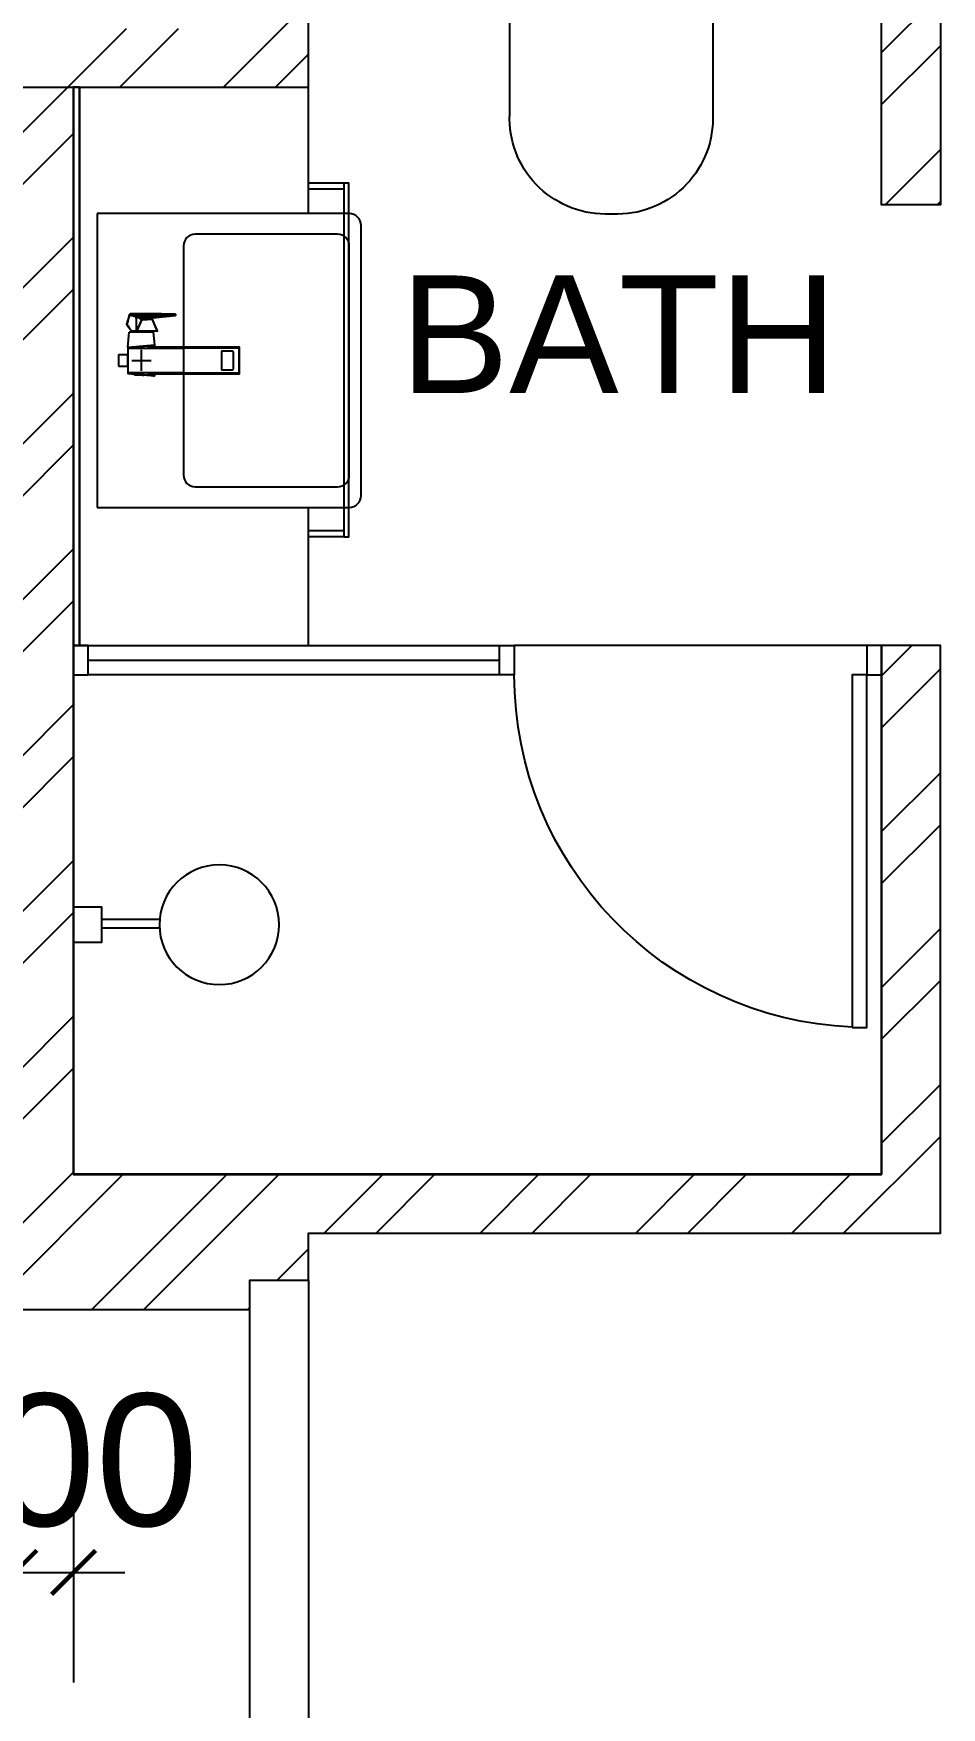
# Model space of a CAD drawing. Header units: millimetres. Extents: x 0 to 70486, y 148 to 42536.
# Drawn here: x 59156 to 60701, y 15960 to 18809 of the extents above; entities that cross this region are included whole.
import ezdxf
from ezdxf.enums import TextEntityAlignment as Align

# ---------------------------------------------------------------- set-up
doc = ezdxf.new("R2010")
doc.units = ezdxf.units.MM
doc.layers.get('Defpoints').update_dxf_attribs({"color": 8})
for name, color, linetype in [('Default', 8, 'Continuous'), ('Dry Wall', 8, 'Continuous'), ('GBP Dim', 8, 'Continuous'), ('GBP Text 200', 8, 'Continuous'), ('hatch', 8, 'Continuous'), ('LP-Furn built-in', 8, 'Continuous'), ('LP-Sanitary', 8, 'Continuous'), ('WALL-NEW', 8, 'Continuous'), ('zzz-room mix', 8, 'Continuous')]:
    doc.layers.add(name, color=color, linetype=linetype)
doc.layers.add('LP-Nonplot', color=8, linetype='Continuous', plot=False)
doc.styles.add('BH', font='arial.ttf')
doc.dimstyles.new('200 GBP', dxfattribs={"dimscale": 1.5, "dimtxt": 150, "dimasz": 50, "dimexe": 125, "dimexo": 50, "dimgap": 50, "dimtad": 1, "dimdec": 0, "dimzin": 0, "dimdsep": 46, "dimtxsty": 'BH', "dimblk": 'ARCHTICK', "dimcen": 0.09, "dimdle": 125, "dimclrd": 9, "dimclre": 9, "dimclrt": 1, "dimadec": 0, "dimazin": 0, "dimtfac": 1, "dimtdec": 0, "dimtix": 1, "dimtmove": 2, "dimatfit": 3, "dimldrblk": 'ARCHTICK', "dimfxl": 300, "dimfxlon": 1, "dimtolj": 1, "dimtzin": 0, "dimarcsym": 0})

# ---------------------------------------------------------------- blocks, each defined once
blk = doc.blocks.new('SEANNOT_GROUP2')
at = {"layer": 'Default'}
blk.add_line((81.5, 351.1), (81.5, 317.9), dxfattribs=at)
blk = doc.blocks.new('SEANNOT_GROUP3')
at = {"layer": 'Default'}
blk.add_line((99.8, 335.2), (63.8, 335.2), dxfattribs=at)
blk = doc.blocks.new('ghtfdgd')
at = {"layer": 'LP-Sanitary'}
for p, q in [((79230.7, -114993.6), (79230.7, -114979.6)), ((79231.2, -114979.1), (79250.2, -114979.1)), ((79250.7, -114979.6), (79250.7, -114993.6)), ((79214.2, -115039.6), (79218.2, -114994.6)), ((79215.7, -115019.1), (79215.7, -115005.6)), ((79215.7, -115005.6), (79217.2, -115005.6)), ((79220.2, -114994.6), (79217.1, -115027.9)), ((79220.2, -114994.6), (79218.2, -114994.6)), ((79218.9, -115183.4), (79220.2, -114994.6)), ((79261.1, -114994.6), (79220.2, -114994.6)), ((79250.2, -114994.1), (79231.2, -114994.1)), ((79238.9, -114994.1), (79238.9, -114994.6)), ((79242.4, -114994.6), (79242.4, -114994.1)), ((79263.2, -114994.6), (79261.1, -114994.6)), ((79261.1, -114994.6), (79262.4, -115183.4)), ((79264.2, -115027.9), (79261.1, -114994.6)), ((79263.2, -114994.6), (79288.7, -114996.6)), ((79263.2, -114994.6), (79267.1, -115039.6)), ((79288.7, -115037.7), (79288.7, -114996.6)), ((79290.7, -115009.4), (79290.7, -115000.9)), ((79290.7, -115009.6), (79290.7, -115009.4)), ((79290.7, -115010.3), (79290.7, -115009.6)), ((79290.7, -115044.4), (79290.7, -115010.3)), ((79290.9, -115010.4), (79310.4, -115018.6)), ((79290.9, -115010.4), (79290.9, -115044.5)), ((79310.7, -115017.8), (79291, -115009.5)), ((79291, -115009.5), (79291, -115009.5)), ((79291, -115009.5), (79291, -115009.5)), ((79310.7, -115017.8), (79314.8, -115009.2)), ((79315.2, -115010.7), (79313.6, -115020.4)), ((79315.2, -115010.7), (79317.3, -115050.4)), ((79318, -115050.2), (79316, -115010.5)), ((79317.3, -115002.9), (79318.9, -114997.5)), ((79319.4, -115044.7), (79317.3, -115002.9)), ((79318.7, -114997.4), (79318.9, -114997.5)), ((79319.3, -114997.6), (79318.9, -114997.4)), ((79318.9, -114997.5), (79319.4, -114997.7)), ((79319.4, -114997.7), (79319.4, -115044.7)), ((79319.8, -115045.3), (79319.8, -114998.3)), ((79217.1, -115027.9), (79214.2, -115039.6)), ((79217.1, -115039.6), (79214.2, -115039.6)), ((79217.5, -115184.4), (79217.1, -115027.9)), ((79264.2, -115027.9), (79263.8, -115184.4)), ((79264.2, -115027.9), (79267.1, -115039.6)), ((79267.1, -115039.6), (79264.2, -115039.6)), ((79288.7, -115037.7), (79267.1, -115039.6)), ((79290.9, -115044.5), (79310.4, -115036.3)), ((79291, -115044.9), (79310.7, -115036.6)), ((79310.4, -115018.6), (79310.5, -115018.7)), ((79310.4, -115036.3), (79310.5, -115036.2)), ((79310.5, -115018.7), (79310.5, -115027.4)), ((79310.5, -115036.2), (79310.5, -115027.4)), ((79313.5, -115028.9), (79313.5, -115020.8)), ((79313.5, -115020.8), (79317.3, -115050.9)), ((79313.5, -115028.9), (79313.5, -115036.9)), ((79313.5, -115036.9), (79317.3, -115075.5)), ((79313.5, -115037), (79317.3, -115075.5)), ((79313.6, -115020.5), (79313.6, -115020.4)), ((79317.3, -115050.5), (79313.6, -115020.5)), ((79290.7, -115044.7), (79290.7, -115044.4)), ((79317.3, -115050.4), (79317.3, -115050.5)), ((79317.3, -115051.4), (79317.3, -115063.3)), ((79317.3, -115075.1), (79317.3, -115063.3)), ((79317.7, -115051.6), (79318.9, -115052.3)), ((79317.7, -115063.5), (79317.7, -115051.6)), ((79317.7, -115063.5), (79317.7, -115075.4)), ((79319.4, -115051), (79318, -115050.2)), ((79318.9, -115074.8), (79318.9, -115052.3)), ((79319.4, -115044.7), (79319.4, -115051)), ((79319.8, -115051.6), (79319.8, -115045.3)), ((79319.8, -115051.9), (79319.8, -115051.6)), ((79319.8, -115051.9), (79319.8, -115074.4)), ((79317.7, -115075.4), (79318.9, -115074.8)), ((79318, -115076), (79319.3, -115075.3)), ((79319.8, -115074.4), (79319.8, -115074.6)), ((79225, -115154.8), (79225, -115173.1)), ((79255.3, -115153.8), (79226, -115153.8)), ((79255.3, -115154), (79226, -115154)), ((79226, -115174.1), (79255.3, -115174.1)), ((79256.3, -115173.1), (79256.3, -115154.8)), ((79218.9, -115183.4), (79217.5, -115184.4)), ((79217.5, -115184.4), (79263.8, -115184.4)), ((79262.4, -115183.4), (79218.9, -115183.4)), ((79262.4, -115183.4), (79263.8, -115184.4))]:
    blk.add_line(p, q, dxfattribs=at)
for centre, radius, start, end in [((79231.2, -114979.6), 0.5, 90, 180), ((79250.2, -114979.6), 0.5, 0, 90), ((79231.2, -114993.6), 0.5, 180, 270), ((79250.2, -114993.6), 0.5, 270, 0), ((79280.3, -115017.1), 20, 56.8024, 65.1654), ((79290.9, -115000.9), 0.2, 127.8526, 180), ((79511, -115282.7), 357.7, 125.8498, 127.9825), ((79530.3, -115308.3), 389.7, 125.9264, 127.8836), ((79234, -109870), 5139.5, 270.6358, 270.8997), ((79227.2, -108854.2), 6155.7, 270.59451, 270.81562), ((79288.3, -115009.7), 2.67, 3.1953, 9.3367), ((79301.7, -114992.9), 0.28, 69.6864, 135.2011), ((79314, -115009.4), 0.822, 12.8215, 37.3786), ((79314.7, -115011.5), 2.53, 77.4972, 90.7881), ((79315.1, -115009.5), 0.509, 38.0096, 78.4052), ((84763.2, -116562.2), 5664.7, 164.0221, 164.0885), ((79313.8, -115010.5), 2.18, 358.6743, 36.2852), ((79318.5, -114997.9), 0.689, 55.9542, 80.1325), ((79319, -114998.3), 0.8, 0.0065, 61.4767), ((79240.7, -115019.1), 25, 180, 185.7425), ((79280.3, -115017.1), 20, 294.8346, 301.6128), ((79319.7, -114996.5), 23.1, 247.1252, 247.4995), ((79339.3, -115104.4), 73.6, 112.7571, 112.8748), ((79312.3, -115020.9), 1.23, 6.0946, 11.5159), ((79308.7, -115037.4), 4.84, 5.245, 7.1928), ((79310.7, -115037.3), 2.83, 5.6454, 8.8147), ((79290.9, -115044.7), 0.2, 180.014, 293.047), ((79317.8, -115050.7), 0.54, 62.2217, 149.6873), ((79305.3, -115051.3), 11.9, 359.6229, 2.1624), ((79315.7, -115050), 2.38, 342.3129, 353.972), ((79317.3, -115050.2), 0.738, 359.2113, 2.9985), ((79319.1, -115051.6), 0.688, 1.5121, 63.734), ((79313.2, -115075.2), 4.12, 356.1198, 1.3814), ((79317.8, -115075.5), 0.494, 177.6992, 295.8531), ((79318.6, -115075.3), 0.938, 181.0891, 220.2205), ((79319, -115074.6), 0.786, 294.1963, 0.4917)]:
    blk.add_arc(centre, radius, start, end, dxfattribs=at)
for centre, major_axis, ratio, start_param, end_param in [((79290.9, -115000.9), (0.2, 0), 0.870233, 1.308042, 3.141593), ((79290.9, -115009.4), (0.2, 0), 0.870251, 1.333095, 3.141593), ((79290.9, -115010.3), (0.2, 0), 0.5, 3.141593, 4.712389), ((79290.9, -115000.9), (0.123, -0.158), 0.834595, 2.099205, 3.141593), ((79290.9, -115000.9), (0.123, -0.158), 0.834595, 3.141593, 3.165459), ((79290.9, -115010), (0.077, 0.836), 0.04975, 4.217846, 5.325586), ((79301.6, -114992.9), (0.117, -0.162), 0.844851, 2.109561, 3.167674), ((79315.1, -115009.6), (0.173, 0.708), 0.018166, 0.444134, 0.918054), ((79315.3, -115009.6), (0.412, 0.321), 0.549065, 0.513637, 1.195391), ((79315.7, -115010.9), (-0.499, -0.026), 0.868619, 4.118709, 5.82428), ((79316.8, -115003.6), (0.961, -0.275), 0.902908, 1.271288, 1.565184), ((79318.4, -114998), (-0.211, -0.772), 0.117484, 2.694436, 3.141054), ((79318.5, -114998.1), (-0.382, -0.703), 0.237912, 2.705017, 3.14394), ((79319, -114998.3), (-0.382, -0.703), 0.237912, 2.705017, 3.141091), ((79319, -114998.3), (-0.8, 0), 0.876594, 3.141494, 4.164132), ((79310.4, -115018.2), (-0.311, -0.737), 0.21898, 1.092037, 2.210933), ((79310.4, -115035.9), (-0.311, 0.737), 0.21898, 2.049556, 3.141593), ((79310.5, -115018.3), (-0.309, -0.738), 0.217421, 1.09135, 2.210755), ((79310.5, -115035.8), (-0.309, 0.738), 0.217421, 2.050243, 3.169648), ((79310.4, -115035.9), (-0.311, 0.737), 0.21898, 3.141593, 3.168451), ((79314.3, -115020.6), (-0.782, -0.167), 0.921627, 5.682069, 6.099643), ((79314.3, -115020.8), (-0.794, -0.099), 0.898005, 5.760928, 6.175764), ((79314.3, -115036.7), (0.793, 0.106), 0.789486, 3.026004, 3.133916), ((79314.3, -115036.9), (0.796, 0.077), 0.827125, 3.057559, 3.141593), ((79290.9, -115044.4), (0.2, 0), 0.5, 3.141593, 4.712389), ((79290.9, -115044.1), (-0.077, 0.836), 0.04975, 2.065339, 3.17308), ((79317.8, -115050.6), (-0.5, -0.016), 0.857677, 4.139605, 5.842177), ((79317.8, -115050.9), (-0.5, -0.02), 0.273668, 4.356492, 6.23412), ((79317.8, -115063.3), (-0.5, 0), 0.5, 0.054498, 1.448623), ((79319, -115045.3), (-0.8, 0), 0.876594, 3.141494, 4.164132), ((79317.8, -115075.5), (-0.494, 0.079), 0.969108, 0.192451, 2.070079), ((79226, -115154.8), (-1, 0), 0.992546, 4.712389, 6.283185), ((79226, -115154.9), (1, 0), 0.890286, 1.570796, 3.141593), ((79226, -115173.1), (1, 0), 0.992546, 3.141593, 4.712389), ((79255.3, -115154.8), (-1, 0), 0.992546, 3.141593, 4.712389), ((79255.3, -115154.9), (1, 0), 0.890286, 0, 1.570796), ((79255.3, -115173.1), (1, 0), 0.992546, 4.712389, 6.283185)]:
    blk.add_ellipse(centre, major_axis=major_axis, ratio=ratio, start_param=start_param, end_param=end_param, dxfattribs=at)
for points, knots in [([(79291, -115009.5), (79291, -115009.5), (79290.9, -115009.5), (79290.8, -115009.6), (79290.7, -115009.6), (79290.7, -115009.6)], [0, 0, 0, 0, 0.5, 0.5, 1, 1, 1, 1]), ([(79291, -115000.7), (79291, -115000.8), (79291, -115000.8), (79291, -115000.9), (79291, -115001.2), (79291, -115001.4), (79291, -115001.7), (79291, -115002.7), (79291, -115003.8), (79291, -115004.8), (79291, -115006.3), (79291, -115007.8), (79291, -115009.2)], [0, 0, 0, 0, 0.02306, 0.02306, 0.02306, 0.115301, 0.115301, 0.115301, 0.484264, 0.484264, 0.484264, 1, 1, 1, 1]), ([(79301.6, -114992.7), (79301.9, -114992.8), (79302.2, -114992.9), (79302.5, -114993), (79305, -114993.6), (79307.5, -114994.3), (79310.1, -114995), (79312.9, -114995.8), (79315.8, -114996.6), (79318.7, -114997.4)], [0, 0, 0, 0, 0.051688, 0.051688, 0.051688, 0.494848, 0.494848, 0.494848, 1, 1, 1, 1]), ([(79314.8, -115009.2), (79314.8, -115009.2), (79314.9, -115009.2), (79314.9, -115009.2), (79315, -115009.2), (79315, -115009.2), (79315.1, -115009.2), (79315.2, -115009.2)], [0, 0, 0, 0, 0.25, 0.25, 0.5, 0.5, 1, 1, 1, 1]), ([(79317.1, -115002.7), (79317, -115003), (79316.9, -115003.3), (79316.8, -115003.6), (79316.5, -115004.7), (79316.2, -115005.8), (79315.9, -115006.9), (79315.7, -115007.6), (79315.4, -115008.3), (79315.2, -115009)], [0, 0, 0, 0, 0.131954, 0.131954, 0.131954, 0.659772, 0.659772, 0.659772, 1, 1, 1, 1]), ([(79315.2, -115009.2), (79315.2, -115009.2), (79315.2, -115009.2), (79315.2, -115009.2), (79315.2, -115009.2), (79315.2, -115009.2)], [0, 0, 0, 0, 0.5, 0.5, 1, 1, 1, 1]), ([(79315.2, -115009.2), (79315.3, -115009.3), (79315.3, -115009.4), (79315.3, -115009.5), (79315.3, -115009.6), (79315.3, -115009.8), (79315.3, -115009.8), (79315.3, -115009.9), (79315.3, -115010), (79315.2, -115010.2), (79315.2, -115010.3), (79315.2, -115010.5), (79315.2, -115010.6), (79315.2, -115010.7)], [0, 0, 0, 0, 0.125, 0.125, 0.25, 0.25, 0.375, 0.375, 0.5, 0.5, 0.75, 0.75, 1, 1, 1, 1]), ([(79318.7, -114997.4), (79318.6, -114997.5), (79318.6, -114997.7), (79318.5, -114997.9), (79318.2, -114999), (79317.9, -115000.1), (79317.5, -115001.2), (79317.4, -115001.7), (79317.2, -115002.2), (79317.1, -115002.7)], [0, 0, 0, 0, 0.095324, 0.095324, 0.095324, 0.707603, 0.707603, 0.707603, 1, 1, 1, 1]), ([(79310.5, -115018.7), (79310.9, -115018.8), (79311.2, -115019), (79311.9, -115019.4), (79312.2, -115019.7), (79312.8, -115020.1), (79313, -115020.3), (79313.4, -115020.5), (79313.5, -115020.5), (79313.5, -115020.7)], [0, 0, 0, 0, 0.25, 0.25, 0.5, 0.5, 0.75, 0.75, 1, 1, 1, 1]), ([(79310.5, -115036.2), (79310.9, -115036.1), (79311.2, -115035.9), (79311.9, -115035.6), (79312.2, -115035.5), (79312.8, -115035.6), (79313, -115035.7), (79313.4, -115036.2), (79313.5, -115036.5), (79313.5, -115036.8)], [0, 0, 0, 0, 0.25, 0.25, 0.5, 0.5, 0.75, 0.75, 1, 1, 1, 1]), ([(79313.6, -115020.4), (79313.5, -115020.2), (79313.5, -115020), (79313.3, -115019.6), (79313.2, -115019.3), (79312.7, -115018.8), (79312.3, -115018.6), (79311.6, -115018.2), (79311.2, -115018), (79310.8, -115017.9)], [0, 0, 0, 0, 0.25, 0.25, 0.5, 0.5, 0.75, 0.75, 1, 1, 1, 1]), ([(79310.8, -115036.5), (79311, -115036.5), (79311.3, -115036.3), (79311.8, -115036.2), (79312.2, -115036.1), (79312.5, -115036), (79312.8, -115036), (79313, -115036), (79313.1, -115036.1), (79313.2, -115036.2), (79313.4, -115036.3), (79313.5, -115036.6), (79313.5, -115036.7), (79313.5, -115036.8)], [0, 0, 0, 0, 0.124812, 0.2213171, 0.3092796, 0.3899271, 0.4711589, 0.5451559, 0.6166529, 0.6889172, 0.7974179, 0.8896188, 0.9816515, 0.9816515, 0.9816515, 0.9816515]), ([(79317.3, -115050.5), (79317.3, -115050.5), (79317.3, -115050.5), (79317.3, -115050.6), (79317.3, -115050.6), (79317.3, -115050.7), (79317.3, -115050.8), (79317.3, -115050.9)], [0, 0, 0, 0, 0.25, 0.25, 0.5, 0.5, 1, 1, 1, 1]), ([(79317.3, -115051.4), (79317.3, -115051.5), (79317.3, -115051.5), (79317.5, -115051.6), (79317.6, -115051.6), (79317.7, -115051.6)], [0, 0, 0, 0, 0.5, 0.5, 1, 1, 1, 1]), ([(79317.7, -115051.6), (79317.7, -115051.6), (79317.7, -115051.5), (79317.8, -115051.4), (79317.8, -115051.3), (79317.8, -115051.1), (79317.8, -115051), (79317.9, -115050.9), (79317.9, -115050.8), (79317.9, -115050.7)], [0, 0, 0, 0, 0.25, 0.25, 0.5, 0.5, 0.75, 0.75, 1, 1, 1, 1]), ([(79319.4, -115051), (79319.4, -115051), (79319.4, -115051), (79319.4, -115051), (79319.4, -115051), (79319.4, -115051), (79319.4, -115051), (79319.4, -115051.1), (79319.4, -115051.1), (79319.4, -115051.2), (79319.4, -115051.2), (79319.3, -115051.3), (79319.3, -115051.3), (79319.3, -115051.4), (79319.3, -115051.5), (79319.2, -115051.6), (79319.2, -115051.6), (79319.1, -115051.7), (79319.1, -115051.8), (79319, -115051.9), (79319, -115052), (79318.9, -115052.1), (79318.9, -115052.1), (79318.9, -115052.2), (79318.9, -115052.3), (79318.9, -115052.3), (79318.9, -115052.3), (79318.9, -115052.3), (79318.9, -115052.3), (79318.9, -115052.3), (79318.9, -115052.3)], [0, 0, 0, 0, 0.000034, 0.000034, 0.000034, 0.03445, 0.03445, 0.03445, 0.175251, 0.175251, 0.175251, 0.317196, 0.317196, 0.317196, 0.479622, 0.479622, 0.479622, 0.662074, 0.662074, 0.662074, 0.829132, 0.829132, 0.829132, 0.958486, 0.958486, 0.958486, 0.999966, 0.999966, 0.999966, 1, 1, 1, 1]), ([(79319.8, -115051.9), (79319.8, -115052), (79319.7, -115052), (79319.7, -115052.1), (79319.6, -115052.2), (79319.4, -115052.3), (79319.3, -115052.3), (79319.1, -115052.3), (79319, -115052.3), (79318.9, -115052.3)], [0, 0, 0, 0, 0.25, 0.25, 0.5, 0.5, 0.75, 0.75, 1, 1, 1, 1]), ([(79317.3, -115075.1), (79317.3, -115075.2), (79317.3, -115075.2), (79317.5, -115075.3), (79317.6, -115075.3), (79317.7, -115075.4)], [0, 0, 0, 0, 0.5, 0.5, 1, 1, 1, 1]), ([(79319.8, -115074.4), (79319.8, -115074.5), (79319.7, -115074.5), (79319.7, -115074.6), (79319.6, -115074.7), (79319.4, -115074.8), (79319.3, -115074.8), (79319.1, -115074.8), (79319, -115074.8), (79318.9, -115074.8)], [0, 0, 0, 0, 0.25, 0.25, 0.5, 0.5, 0.75, 0.75, 1, 1, 1, 1]), ([(79319.3, -115075.3), (79319.3, -115075.3), (79319.3, -115075.3), (79319.2, -115075.3), (79319.2, -115075.3), (79319.1, -115075.3), (79319.1, -115075.2), (79319, -115075.2), (79319, -115075.1), (79318.9, -115075.1), (79318.9, -115075), (79318.9, -115074.9), (79318.9, -115074.9), (79318.9, -115074.9), (79318.9, -115074.8), (79318.9, -115074.8), (79318.9, -115074.8), (79318.9, -115074.8), (79318.9, -115074.8)], [0.3296223, 0.3296223, 0.3296223, 0.3296223, 0.4796217, 0.4796217, 0.4796217, 0.6620737, 0.6620737, 0.6620737, 0.829132, 0.829132, 0.829132, 0.9584856, 0.9584856, 0.9584856, 0.9999655, 0.9999655, 0.9999655, 1, 1, 1, 1])]:
    blk.add_open_spline(points, degree=3, knots=knots, dxfattribs=at)
for points, degree in [([(79301.8, -114992.7), (79301.7, -114992.6), (79301.7, -114992.7), (79301.6, -114992.7)], 3), ([(79318.6, -114997.3), (79316.3, -114996.6), (79310.7, -114995.1), (79301.8, -114992.7)], 3), ([(79313.5, -115028.9), (79313.5, -115028.4), (79313.4, -115028), (79312.3, -115027.4), (79311.4, -115027.4), (79310.5, -115027.4)], 5), ([(79317.9, -115075.9), (79317.9, -115076), (79318, -115076), (79318, -115075.9)], 3)]:
    blk.add_open_spline(points, degree=degree, dxfattribs=at)
at = {"layer": 'LP-Nonplot'}
for name in ['SEANNOT_GROUP2', 'SEANNOT_GROUP3']:
    blk.add_blockref(name, (79159.1, -115352.3), dxfattribs=at)
blk = doc.blocks.new('SINK')
at = {"layer": 'LP-Sanitary'}
blk.add_line((-74936.8, -44774), (-75436.8, -44774), dxfattribs=at)
blk.add_lwpolyline([(-75436.8, -44774), (-75436.8, -45203.2, 0.414214), (-75416.8, -45223.2), (-74956.8, -45223.2, 0.414214), (-74936.8, -45203.2), (-74936.8, -44774)], format="xyb", dxfattribs=at)
blk.add_lwpolyline([(-75401.8, -44941.1), (-75401.8, -45183.3, 0.414117), (-75381.8, -45203.2), (-74991.8, -45203.2, 0.41431), (-74971.8, -45183.2), (-74971.8, -44941.1, 0.414117), (-74991.8, -44921.1), (-75381.8, -44921.1, 0.41431)], format="xyb", close=True, dxfattribs=at)
at = {"layer": 'LP-Furn built-in'}
blk.add_blockref('ghtfdgd', (-154427.4, 70168.1), dxfattribs=at)
blk = doc.blocks.new('pln_sink 1100x380')
at = {"ltscale": 1000}
for p, q in [((0, 0), (400, 0)), ((400, 0), (400, -235)), ((459.9, -184.9), (400, -184.9)), ((459.9, -194.9), (400, -194.9)), ((400, -735), (400, -950)), ((459.9, -776.6), (400, -776.6)), ((459.9, -786.6), (400, -786.6)), ((0, -950), (400, -950))]:
    blk.add_line(p, q, dxfattribs=at)
for points in [[(10, -950), (10, 0), (0, 0), (0, -950), (10, -950)], [(10, 0), (10, -950), (0, -950), (0, 0), (10, 0)]]:
    blk.add_lwpolyline(points, dxfattribs=at)
at = {"ltscale": 200}
blk.add_lwpolyline([(459.9, -184.9), (468.4, -184.9), (468.4, -786.6), (459.9, -786.6)], close=True, dxfattribs=at)
at = {"layer": 'LP-Furn built-in', "extrusion": (0, 0, -1), "zscale": -1, "rotation": 270}
blk.add_blockref('SINK', (44734, -75671.8), dxfattribs=at)
blk = doc.blocks.new('pln_shower head')
at = {"ltscale": 0.5}
blk.add_lwpolyline([(248, 30.1), (248, -29.9), (200, -29.9), (200, 30.1)], close=True, dxfattribs=at)
at = {"ltscale": 100}
for points in [[(101, 9.1), (200, 9.1)], [(101, -5.9), (200, -5.9)]]:
    blk.add_lwpolyline(points, dxfattribs=at)
blk.add_circle((0, 0), 101.9, dxfattribs=at)
blk = doc.blocks.new('pln_toilet')
for p, q in [((175.5, -306.5), (175.5, -165.2)), ((-170.1, -306.5), (-170.1, -171.6)), ((-78.2, -226.9), (-78.2, -256.5)), ((-45, -226.9), (-45, -256.5)), ((44.7, -226.9), (44.7, -256.5)), ((77.9, -226.9), (77.9, -256.5))]:
    blk.add_line(p, q)
for points in [[(180, -30), (180, -149.3, -0.414214), (150, -179.3), (-150, -179.3, -0.414214), (-180, -149.3), (-180, -30, -0.414214), (-150, 0), (150, 0, -0.414214)], [(175.5, -306.5), (175.5, -545.1, -0.424695), (14, -715.1), (-7.8, -715.1, -0.423698), (-170.1, -545.1), (-170.1, -306.5, -0.414214), (-120.1, -256.5), (125.5, -256.5, -0.414214)]]:
    blk.add_lwpolyline(points, format="xyb", close=True)
for points in [[(-101.9, -256.5), (-101.9, -179.3)], [(102.9, -179.3), (102.9, -256.5)]]:
    blk.add_lwpolyline(points)
for centre in [(-61.6, -226.9), (61.3, -226.9)]:
    blk.add_arc(centre, 16.6, 0, 180)
blk = doc.blocks.new('_ArchTick')
at = {"color": 0, "const_width": 0.1}
blk.add_lwpolyline([(0.5, 0.5), (-0.5, -0.5)], dxfattribs=at)
blk = doc.blocks.new('*D490')
at = {"layer": 'Defpoints', "color": 0, "transparency": 16777216}
for p in [(57269, 16787.8), (59124, 16787.8), (59124, 16190.5)]:
    blk.add_point(p, dxfattribs=at)
at = {"layer": 'GBP Dim', "color": 9, "lineweight": -2, "transparency": 16777216}
for p, q in [((57269, 16415.5), (57269, 16003)), ((59124, 16415.5), (59124, 16003)), ((57081.5, 16190.5), (59311.5, 16190.5))]:
    blk.add_line(p, q, dxfattribs=at)
at = {"layer": 'GBP Dim', "color": 9, "lineweight": -2, "transparency": 16777216, "xscale": 75, "yscale": 75, "zscale": 75, "rotation": 180}
blk.add_blockref('_ArchTick', (57269, 16190.5), dxfattribs=at)
at = {"layer": 'GBP Dim', "color": 9, "lineweight": -2, "transparency": 16777216, "xscale": 75, "yscale": 75, "zscale": 75}
blk.add_blockref('_ArchTick', (59124, 16190.5), dxfattribs=at)
at = {"layer": 'GBP Dim', "transparency": 16777216, "insert": (58196.5, 16380.4), "char_height": 225, "attachment_point": 5, "style": 'BH'}
blk.add_mtext('\\A1;1925', dxfattribs=at)
blk = doc.blocks.new('*D491')
at = {"layer": 'Defpoints', "color": 0, "transparency": 16777216}
for p in [(59224, 16867.9), (59124, 16787.8), (59224, 16190.5)]:
    blk.add_point(p, dxfattribs=at)
at = {"layer": 'GBP Dim', "color": 9, "lineweight": -2, "transparency": 16777216}
for p, q in [((59124, 16415.5), (59124, 16003)), ((59224, 16415.5), (59224, 16003)), ((59124, 16190.5), (59049, 16190.5)), ((59124, 16190.5), (59224, 16190.5)), ((59224, 16190.5), (59299, 16190.5))]:
    blk.add_line(p, q, dxfattribs=at)
at = {"layer": 'GBP Dim', "color": 9, "lineweight": -2, "transparency": 16777216, "xscale": 75, "yscale": 75, "zscale": 75}
blk.add_blockref('_ArchTick', (59124, 16190.5), dxfattribs=at)
at = {"layer": 'GBP Dim', "color": 9, "lineweight": -2, "transparency": 16777216, "xscale": 75, "yscale": 75, "zscale": 75, "rotation": 180}
blk.add_blockref('_ArchTick', (59224, 16190.5), dxfattribs=at)
at = {"layer": 'GBP Dim', "transparency": 16777216, "insert": (59174, 16380.4), "char_height": 225, "attachment_point": 5, "style": 'BH'}
blk.add_mtext('\\A1;100', dxfattribs=at)

msp = doc.modelspace()

# ---------------------------------------------------------------- hatches: boundary and pattern name
at = {"layer": 'hatch'}
h = msp.add_hatch(dxfattribs=at)
h.set_pattern_fill('ANSI32', color=256, scale=500, style=0)
h.set_pattern_definition([(45, (58808.3, 3197.71), (-132.5825, 132.5825), []), (45, (58896.69, 3197.71), (-132.5825, 132.5825), [])])
edge = h.paths.add_edge_path()
edge.add_line((60549, 20017.8), (60749, 20017.8))
edge.add_line((60749, 20017.8), (60749, 19917.8))
edge.add_line((60749, 19917.8), (60699, 19917.8))
edge.add_line((60699, 19917.8), (60699, 19218.3))
edge.add_line((60699, 19218.3), (60699, 18517.9))
edge.add_line((60699, 18517.9), (60599, 18517.9))
edge.add_line((60599, 18517.9), (60599, 19217.7))
edge.add_line((60599, 19217.7), (59624, 19217.7))
edge.add_line((59624, 19217.7), (59624, 19317.8))
edge.add_line((59624, 19317.8), (60599, 19317.8))
edge.add_line((60599, 19317.8), (60599, 19917.8))
edge.add_line((60599, 19917.8), (60549, 19917.8))
edge.add_line((60549, 19917.8), (60549, 20017.8))
edge = h.paths.add_edge_path()
edge.add_line((58924, 19917.9), (58924, 18717.9))
edge.add_line((58924, 18717.9), (59124, 18717.9))
edge.add_line((59124, 18717.9), (59124, 16737.8))
edge.add_line((59124, 16737.8), (57269, 16737.8))
edge.add_line((57269, 16737.8), (57269, 17817.7))
edge.add_line((57269, 17817.7), (57169, 17817.7))
edge.add_line((57169, 17817.7), (57169, 16637.8))
edge.add_line((57169, 16637.8), (59524, 16637.8))
edge.add_line((59524, 16637.8), (59524, 16687.9))
edge.add_line((59524, 16687.9), (59624, 16687.9))
edge.add_line((59624, 16687.9), (59624, 16767.9))
edge.add_line((59624, 16767.9), (60699, 16767.9))
edge.add_line((60699, 16767.9), (60699, 17768))
edge.add_line((60699, 17768), (60599, 17768))
edge.add_line((60599, 17768), (60599, 16867.9))
edge.add_line((60599, 16867.9), (59224, 16867.9))
edge.add_line((59224, 16867.9), (59224, 18717.9))
edge.add_line((59224, 18717.9), (59624, 18717.9))
edge.add_line((59624, 18717.9), (59624, 19017.9))
edge.add_line((59624, 19017.9), (59524, 19017.9))
edge.add_line((59524, 19017.9), (59524, 18817.9))
edge.add_line((59524, 18817.9), (59024, 18817.9))
edge.add_line((59024, 18817.9), (59024, 20017.9))
edge.add_line((59024, 20017.9), (56799, 20017.9))
edge.add_line((56799, 20017.9), (56799, 19917.9))
edge.add_line((56799, 19917.9), (57169, 19917.9))
edge.add_line((57169, 19917.9), (57169, 18767.7))
edge.add_line((57169, 18767.7), (57269, 18767.7))
edge.add_line((57269, 18767.7), (57269, 19917.9))
edge.add_line((57269, 19917.9), (58924, 19917.9))

# ---------------------------------------------------------------- linework, layer by layer
at = {"layer": 'Dry Wall'}
msp.add_lwpolyline([(59524, 16687.9), (59624, 16687.9), (59624, 13917.8), (59524, 13917.8)], close=True, dxfattribs=at)
at = {"layer": 'LP-Sanitary'}
for points in [[(59224, 17767.8), (59949, 17767.9)], [(59224, 17767.8), (59224, 16867.8), (60599, 16867.8), (60599, 17717.9)], [(59224, 17767.8), (59224, 17717.8), (59249, 17717.8), (59249, 17767.8), (59224, 17767.8)], [(59974, 17767.9), (59974, 17717.9), (59949, 17717.9), (59949, 17767.9), (59974, 17767.9)], [(60574, 17767.9), (59974, 17767.9)], [(59248.9, 17742.8), (59949, 17742.9)], [(59949, 17717.9), (59249, 17717.8)]]:
    msp.add_lwpolyline(points, dxfattribs=at)
for points in [[(60574, 17717.9), (60599, 17717.9), (60599, 17767.9), (60574, 17767.9)], [(60549, 17117.9), (60574, 17117.9), (60574, 17717.9), (60549, 17717.9)]]:
    msp.add_lwpolyline(points, close=True, dxfattribs=at)
msp.add_lwpolyline([(60549, 17118.4, -0.402058), (59974, 17717.9)], format="xyb", dxfattribs=at)
at = {"layer": 'WALL-NEW'}
for points in [[(60549, 20017.8), (60749, 20017.8), (60749, 19917.8), (60699, 19917.8), (60699, 19218.3), (60699, 18517.9), (60599, 18517.9), (60599, 19217.7), (59624, 19217.7), (59624, 19317.8), (60599, 19317.8), (60599, 19917.8), (60549, 19917.8), (60549, 20017.8)], [(58924, 19917.9), (58924, 18717.9), (59124, 18717.9), (59124, 16737.8), (57269, 16737.8), (57269, 17817.7), (57169, 17817.7), (57169, 16637.8), (59524, 16637.8), (59524, 16687.9), (59624, 16687.9), (59624, 16767.9), (60699, 16767.9), (60699, 17768), (60599, 17768), (60599, 16867.9), (59224, 16867.9), (59224, 18717.9), (59624, 18717.9), (59624, 19017.9)]]:
    msp.add_lwpolyline(points, dxfattribs=at)
at = {"layer": 'zzz-room mix'}
msp.add_lwpolyline([(62299, 15917.8), (62299, 13042.8), (59623.1, 13042.7), (59624, 13917.8), (56375.2, 13917.8), (56374, 13042.8), (53599, 13042.8), (53599, 17217.8), (55799, 17217.8), (55799, 19917.9), (55799, 19917.9), (58924, 19917.9), (58924, 18717.8), (59562.3, 18717.8), (59624, 18717.9), (59624, 19217.7), (60699, 19217.7), (60699, 19917.9), (62299, 19917.9), (62299, 17217.8), (62473.2, 17217.8), (62473.2, 15917.8)], close=True, dxfattribs=at)

# ---------------------------------------------------------------- block references
at = {"layer": 'LP-Sanitary'}
msp.add_blockref('pln_toilet', (60136.2, 19217.1), dxfattribs=at)
at = {"layer": 'LP-Sanitary', "xscale": -1}
for name, p, rotation in [('pln_sink 1100x380', (59224, 17767.8), 180), ('pln_shower head', (59472, 17292.6), 359.9999084461166)]:
    msp.add_blockref(name, p, dxfattribs=dict(at, rotation=rotation))

# ---------------------------------------------------------------- texts
at = {"layer": 'GBP Text 200', "style": 'BH'}
msp.add_text('BATH', height=200, dxfattribs=at).set_placement((60151.5, 18197.6), align=Align.CENTER)

# ---------------------------------------------------------------- dimensions: what is measured, and where the dimension line sits
at = {"layer": 'GBP Dim'}
dim = msp.add_linear_dim(base=(59224, 16190.5), p1=(59124, 16787.8), p2=(59224, 16867.9), dimstyle='200 GBP', override={"dimclrt": 256, "dimfxl": 150}, dxfattribs=at)
dim.commit()
dim.dimension.update_dxf_attribs({"geometry": '*D491', "text_midpoint": (59174, 16380.4)})
dim = msp.add_linear_dim(base=(59124, 16190.5), p1=(57269, 16787.8), p2=(59124, 16787.8), text='1925', dimstyle='200 GBP', override={"dimclrt": 256, "dimfxl": 150}, dxfattribs=at)
dim.commit()
dim.dimension.update_dxf_attribs({"geometry": '*D490', "text_midpoint": (58196.5, 16380.4)})

doc.saveas('drawing.dxf')
